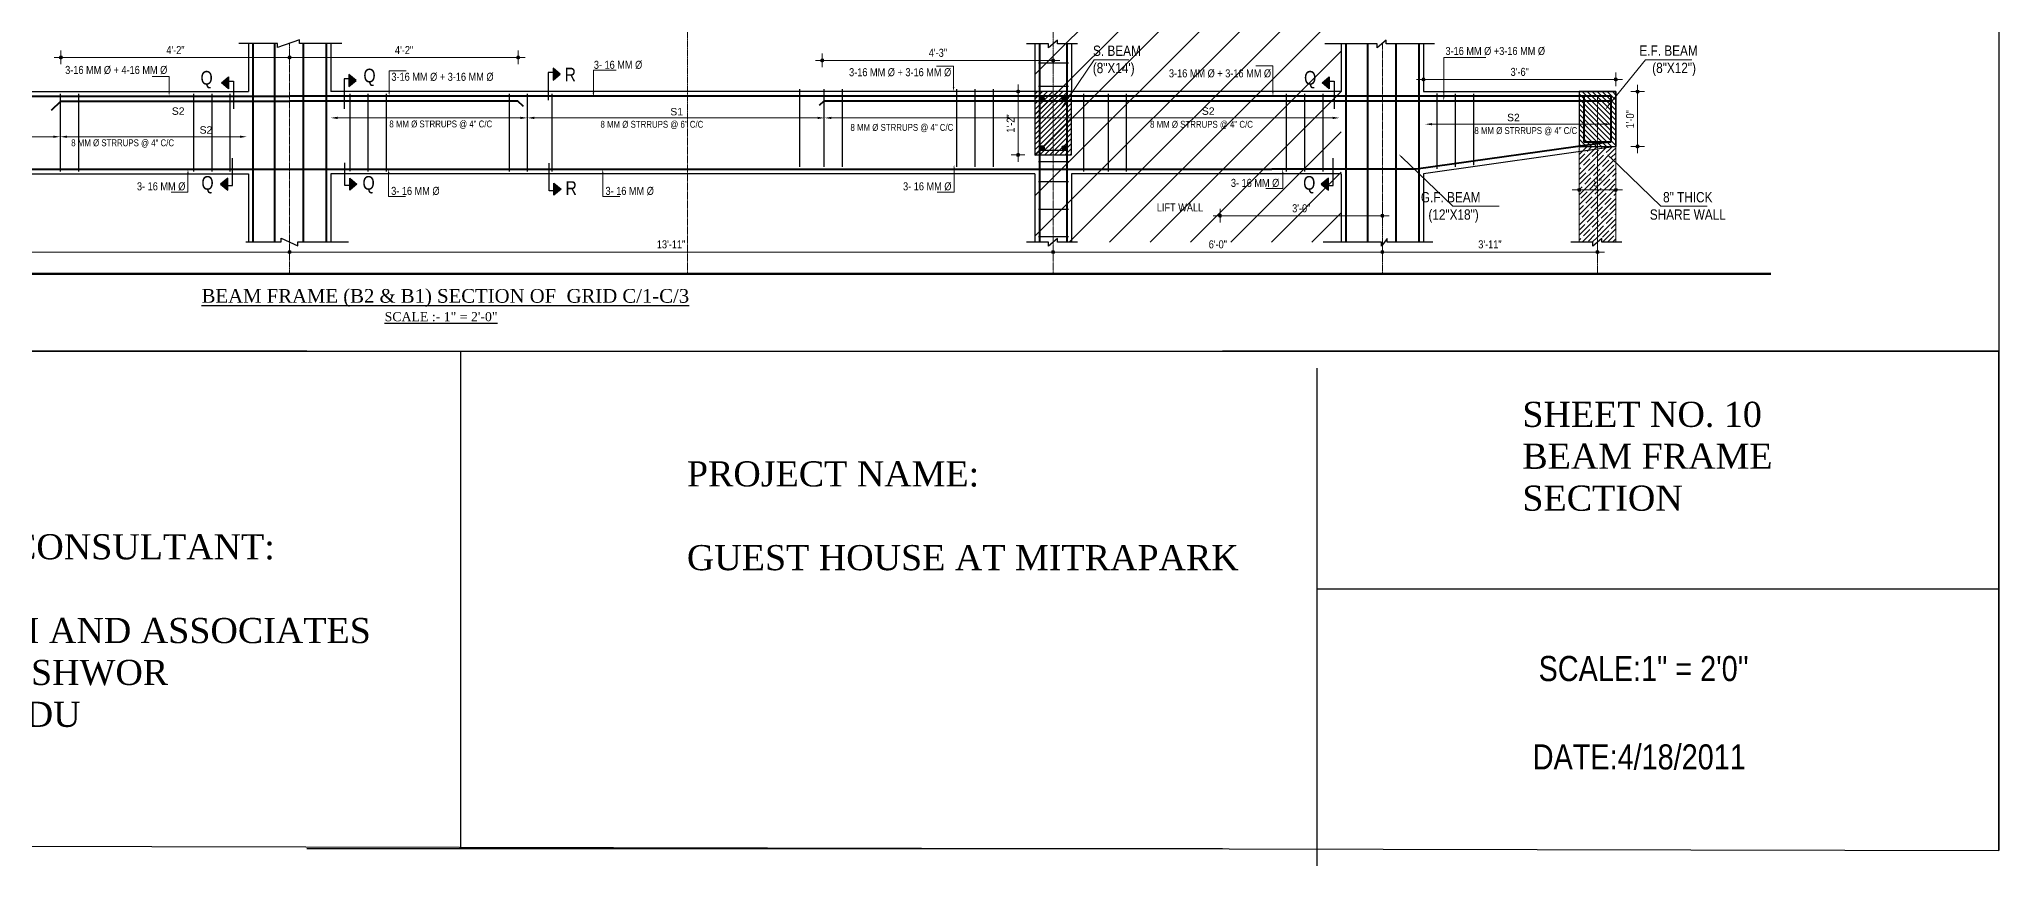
# Model space of a CAD drawing. Header units: inches. Extents: x 57837 to 133168, y 6972 to 27776.
# Drawn here: x 66768 to 68482, y 7829 to 8553 of the extents above; entities that cross this region are included whole.
import ezdxf

# ---------------------------------------------------------------- set-up
doc = ezdxf.new("R2010")
doc.units = ezdxf.units.IN
doc.header["$MEASUREMENT"] = 0
doc.linetypes.add('CENTER', pattern=[2, 1.25, -0.25, 0.25, -0.25])
doc.linetypes.add('CENTER2', pattern=[1.125, 0.75, -0.125, 0.125, -0.125])
for name, color, linetype, lineweight in [('CENTER', 9, 'CENTER', 5), ('DIM', 2, 'Continuous', 13), ('HACTH', 153, 'Continuous', 5), ('ROD', 1, 'Continuous', 40), ('STIRRUPS', 4, 'Continuous', 30)]:
    doc.layers.add(name, color=color, linetype=linetype, lineweight=lineweight)
for name, color, linetype in [('elevation', 3, 'Continuous'), ('text', 255, 'Continuous'), ('walls', 32, 'Continuous')]:
    doc.layers.add(name, color=color, linetype=linetype)
doc.styles.add('Arial', font='arial.ttf', dxfattribs={"height": 6.5})
doc.styles.get("Standard").update_dxf_attribs({"font": 'ARIALN.TTF', "height": 7})
doc.styles.add('style1', font='times.ttf', dxfattribs={"height": 8})

msp = doc.modelspace()

# ---------------------------------------------------------------- hatches: boundary and pattern name
at = {"lineweight": 13}
h = msp.add_hatch(color=256, dxfattribs=at)
edge = h.paths.add_edge_path()
edge.add_arc((66786.7, 8536.6), 1.42, 0, 360)
h = msp.add_hatch(color=256, dxfattribs=at)
edge = h.paths.add_edge_path()
edge.add_arc((66986.7, 8536.6), 1.42, 0, 360)
h = msp.add_hatch(color=256, dxfattribs=at)
edge = h.paths.add_edge_path()
edge.add_arc((66986.7, 8536.6), 1.42, 0, 360)
h = msp.add_hatch(color=256, dxfattribs=at)
edge = h.paths.add_edge_path()
edge.add_arc((67186.7, 8536.6), 1.42, 0, 360)
h = msp.add_hatch(color=256, dxfattribs=at)
edge = h.paths.add_edge_path()
edge.add_arc((67452.7, 8534), 1.42, 0, 360)
h = msp.add_hatch(color=256, dxfattribs=at)
edge = h.paths.add_edge_path()
edge.add_arc((67654.7, 8534), 1.42, 0, 360)
h = msp.add_hatch(color=256, dxfattribs=at)
edge = h.paths.add_edge_path()
edge.add_arc((67624, 8506.8), 1.42, 0, 360)
h = msp.add_hatch(color=256, dxfattribs=at)
edge = h.paths.add_edge_path()
edge.add_arc((67624, 8506.8), 1.42, 0, 360)
h = msp.add_hatch(color=256, dxfattribs=at)
edge = h.paths.add_edge_path()
edge.add_arc((67978.7, 8517.4), 1.42, 0, 360)
h = msp.add_hatch(color=256, dxfattribs=at)
edge = h.paths.add_edge_path()
edge.add_arc((68146.9, 8517.4), 1.42, 0, 360)
h = msp.add_hatch(color=256, dxfattribs=at)
edge = h.paths.add_edge_path()
edge.add_arc((68166, 8506.7), 1.42, 0, 360)
h = msp.add_hatch(color=256, dxfattribs=at)
edge = h.paths.add_edge_path()
edge.add_arc((67624, 8451.3), 1.42, 0, 360)
h = msp.add_hatch(color=256, dxfattribs=at)
edge = h.paths.add_edge_path()
edge.add_arc((67624, 8451.3), 1.42, 0, 360)
h = msp.add_hatch(color=256, dxfattribs=at)
edge = h.paths.add_edge_path()
edge.add_arc((68166, 8458.7), 1.42, 0, 360)
h = msp.add_hatch(color=256, dxfattribs=at)
edge = h.paths.add_edge_path()
edge.add_arc((68114.9, 8420.6), 1.42, 0, 360)
h = msp.add_hatch(color=256, dxfattribs=at)
edge = h.paths.add_edge_path()
edge.add_arc((68146.9, 8420.6), 1.42, 0, 360)
h = msp.add_hatch(color=256, dxfattribs=at)
edge = h.paths.add_edge_path()
edge.add_arc((67800.7, 8398), 1.42, 0, 360)
h = msp.add_hatch(color=256, dxfattribs=at)
edge = h.paths.add_edge_path()
edge.add_arc((67942.7, 8398), 1.42, 0, 360)
h = msp.add_hatch(color=256, dxfattribs=at)
edge = h.paths.add_edge_path()
edge.add_arc((66986.7, 8366.3), 1.42, 0, 360)
h = msp.add_hatch(color=256, dxfattribs=at)
edge = h.paths.add_edge_path()
edge.add_arc((66986.7, 8366.3), 1.42, 0, 360)
h = msp.add_hatch(color=256, dxfattribs=at)
edge = h.paths.add_edge_path()
edge.add_arc((67654.7, 8366.3), 1.42, 0, 360)
h = msp.add_hatch(color=256, dxfattribs=at)
edge = h.paths.add_edge_path()
edge.add_arc((67654.7, 8366.3), 1.42, 0, 360)
h = msp.add_hatch(color=256, dxfattribs=at)
edge = h.paths.add_edge_path()
edge.add_arc((67942.7, 8366.3), 1.42, 0, 360)
h = msp.add_hatch(color=256, dxfattribs=at)
edge = h.paths.add_edge_path()
edge.add_arc((67942.7, 8366.3), 1.42, 0, 360)
h = msp.add_hatch(color=256, dxfattribs=at)
edge = h.paths.add_edge_path()
edge.add_arc((68130.9, 8366.3), 1.42, 0, 360)
at = {"layer": 'HACTH'}
h = msp.add_hatch(color=1, dxfattribs=at)
edge = h.paths.add_edge_path()
edge.add_arc((67644.8, 8500.5), 2.08, 0, 360)
h = msp.add_hatch(color=1, dxfattribs=at)
edge = h.paths.add_edge_path()
edge.add_arc((67664.6, 8500.5), 2.08, 0, 360)
h = msp.add_hatch(color=1, dxfattribs=at)
edge = h.paths.add_edge_path()
edge.add_arc((67644.8, 8457.3), 2.08, 0, 360)
h = msp.add_hatch(color=1, dxfattribs=at)
edge = h.paths.add_edge_path()
edge.add_arc((67664.6, 8457.4), 2.08, 0, 360)
at = {"layer": 'text'}
for points in [[(67044.9, 8516.4), (67038.6, 8521.6), (67038.6, 8511.2)], [(67223.4, 8522), (67217.2, 8527.2), (67217.2, 8516.8)], [(66927.2, 8514.4), (66933.4, 8519.6), (66933.4, 8509.2)], [(67890, 8514.4), (67896.3, 8519.6), (67896.3, 8509.2)], [(66926.4, 8425.7), (66932.6, 8420.5), (66932.6, 8431)], [(67045.7, 8425.7), (67039.4, 8420.5), (67039.4, 8431)], [(67224.2, 8421.2), (67218, 8416), (67218, 8426.5)], [(67889.2, 8425.7), (67895.5, 8420.5), (67895.5, 8431)]]:
    msp.add_hatch(color=256, dxfattribs=at).paths.add_polyline_path(points)

# ---------------------------------------------------------------- linework, layer by layer
at = {"color": 1}
msp.add_line((68482, 9963.2), (68482, 7842.4), dxfattribs=at)
at = {"lineweight": 13}
for p, q in [((66786.7, 8530.6), (66786.7, 8542.6)), ((66986.7, 8542.6), (66986.7, 8530.6)), ((66986.7, 8530.6), (66986.7, 8542.6)), ((67186.7, 8542.6), (67186.7, 8530.6)), ((67452.7, 8528), (67452.7, 8540)), ((67654.7, 8540), (67654.7, 8528)), ((66792.7, 8536.6), (66780.7, 8536.6)), ((66980.7, 8536.6), (66992.7, 8536.6)), ((66992.7, 8536.6), (66980.7, 8536.6)), ((67180.7, 8536.6), (67192.7, 8536.6)), ((67458.7, 8534), (67446.7, 8534)), ((67648.7, 8534), (67660.7, 8534)), ((67978.7, 8511.4), (67978.7, 8523.4)), ((68146.9, 8523.4), (68146.9, 8511.4)), ((67618, 8506.8), (67630, 8506.8)), ((67618, 8506.8), (67630, 8506.8)), ((67624, 8500.8), (67624, 8512.8)), ((67624, 8500.8), (67624, 8512.8)), ((67984.7, 8517.4), (67972.7, 8517.4)), ((68140.9, 8517.4), (68152.9, 8517.4)), ((68160, 8506.7), (68172, 8506.7)), ((68166, 8500.7), (68166, 8512.7)), ((67624, 8457.3), (67624, 8445.3)), ((67624, 8457.3), (67624, 8445.3)), ((68172, 8458.7), (68160, 8458.7)), ((68166, 8464.7), (68166, 8452.7)), ((67630, 8451.3), (67618, 8451.3)), ((67630, 8451.3), (67618, 8451.3)), ((68120.9, 8420.6), (68108.9, 8420.6)), ((68114.9, 8414.6), (68114.9, 8426.6)), ((68140.9, 8420.6), (68152.9, 8420.6)), ((68146.9, 8426.6), (68146.9, 8414.6)), ((67800.7, 8392), (67800.7, 8404)), ((67942.7, 8404), (67942.7, 8392)), ((67806.7, 8398), (67794.7, 8398)), ((67936.7, 8398), (67948.7, 8398)), ((66980.7, 8366.3), (66992.7, 8366.3)), ((66992.7, 8366.3), (66980.7, 8366.3)), ((66986.7, 8372.3), (66986.7, 8360.3)), ((66986.7, 8360.3), (66986.7, 8372.3)), ((67660.7, 8366.3), (67648.7, 8366.3)), ((67648.7, 8366.3), (67660.7, 8366.3)), ((67654.7, 8360.3), (67654.7, 8372.3)), ((67654.7, 8372.3), (67654.7, 8360.3)), ((67936.7, 8366.3), (67948.7, 8366.3)), ((67948.7, 8366.3), (67936.7, 8366.3)), ((67942.7, 8372.3), (67942.7, 8360.3)), ((67942.7, 8360.3), (67942.7, 8372.3)), ((68124.9, 8366.3), (68136.9, 8366.3)), ((68130.9, 8372.3), (68130.9, 8360.3))]:
    msp.add_line(p, q, dxfattribs=at)
for p, q in [((66950.7, 8548.9), (66950.7, 8506.8)), ((66950.7, 8548.9), (66950.7, 8506.8)), ((67022.7, 8548.9), (67022.7, 8506.8)), ((67022.7, 8548.9), (67022.7, 8506.8)), ((67022.7, 8548.9), (67022.7, 8506.8)), ((67022.7, 8548.9), (67022.7, 8507.2)), ((67022.7, 8548.9), (67022.7, 8506.8)), ((67638.7, 8548.5), (67638.7, 8506.8)), ((67670.7, 8548.5), (67670.7, 8506.8)), ((67906.7, 8548.5), (67906.7, 8506.8)), ((67978.7, 8548.5), (67978.7, 8506.7)), ((67978.7, 8548.5), (67978.7, 8506.7)), ((67978.7, 8548.5), (67978.7, 8506.7)), ((66402.6, 8506.8), (66950.7, 8506.8)), ((67858.8, 8506.8), (67022.7, 8506.8)), ((67670.7, 8506.8), (67638.7, 8506.8)), ((67638.7, 8506.8), (67638.7, 8451.3)), ((67670.7, 8451.3), (67670.7, 8506.8)), ((67906.7, 8506.8), (67858.8, 8506.8)), ((67978.7, 8506.7), (68146.9, 8506.7)), ((68146.9, 8506.7), (68114.9, 8506.7)), ((68114.9, 8506.7), (68114.9, 8458.7)), ((68146.9, 8472.8), (68114.9, 8504.8)), ((68146.9, 8477.2), (68117.4, 8506.7)), ((68146.9, 8481.6), (68121.8, 8506.7)), ((68146.9, 8486), (68126.2, 8506.7)), ((68146.9, 8490.5), (68130.7, 8506.7)), ((68146.9, 8494.9), (68135.1, 8506.7)), ((68146.9, 8499.3), (68139.5, 8506.7)), ((68146.9, 8503.7), (68143.9, 8506.7)), ((68146.9, 8458.7), (68146.9, 8506.7)), ((68146.9, 8506.7), (68146.9, 8458.7)), ((68146.9, 8468.4), (68114.9, 8500.4)), ((68146.9, 8464), (68114.9, 8496)), ((68146.9, 8459.5), (68114.9, 8491.5)), ((68143.3, 8458.7), (68114.9, 8487.1)), ((68138.9, 8458.7), (68114.9, 8482.7)), ((68134.5, 8458.7), (68114.9, 8478.3)), ((68130.1, 8458.7), (68114.9, 8473.9)), ((68125.6, 8458.7), (68114.9, 8469.4)), ((68146.9, 8458.7), (67978.7, 8434.7)), ((68121.2, 8458.7), (68114.9, 8465)), ((68116.8, 8458.7), (68114.9, 8460.6)), ((68114.9, 8458.7), (68146.9, 8458.7)), ((66354.7, 8434.8), (66950.7, 8434.8)), ((66950.7, 8434.8), (66950.7, 8375.3)), ((66950.7, 8434.8), (66950.7, 8375.3)), ((66950.7, 8434.8), (66950.7, 8375.3)), ((67022.7, 8434.8), (67022.7, 8375.3)), ((67638.7, 8434.8), (67022.7, 8434.8)), ((67022.7, 8434.8), (67022.7, 8375.3)), ((67022.7, 8434.8), (67022.7, 8375.3)), ((67022.7, 8434.8), (67022.7, 8375.3)), ((67638.7, 8451.3), (67670.7, 8451.3)), ((67638.7, 8434.8), (67638.7, 8374.9)), ((67906.7, 8434.8), (67670.7, 8434.8)), ((67670.7, 8434.8), (67670.7, 8374.9)), ((67906.7, 8434.8), (67906.7, 8374.9)), ((67978.7, 8434.8), (67978.7, 8374.9)), ((68114.9, 8435.1), (68114.9, 8435.1)), ((68114.9, 8435.1), (68114.9, 8434.7)), ((68114.9, 8435.1), (68114.9, 8435.1)), ((68114.9, 8435.1), (68114.9, 8434.7)), ((68146.9, 8435.1), (68146.9, 8435.1)), ((68146.9, 8435.1), (68146.9, 8434.7)), ((65792, 8279.6), (68482, 8279.6)), ((67001.7, 8279.6), (66357.7, 8279.6)), ((67136.5, 7843.9), (67136.5, 8279.6)), ((68482, 8279.6), (67803, 8279.6)), ((67885.3, 8264.6), (67885.3, 7829)), ((68482, 7842.4), (68482, 8279.6)), ((68482, 8071.3), (67885.3, 8071.3)), ((68482, 7842.4), (68482, 8071.3)), ((65792, 7848.4), (68482, 7842.4)), ((67803, 7843.9), (67001.7, 7843.9))]:
    msp.add_line(p, q)
at = {"color": 6, "lineweight": 53}
msp.add_line((66087.5, 8347.2), (68282.5, 8347.2), dxfattribs=at)
at = {"lineweight": 13}
for centre in [(66786.7, 8536.6), (66986.7, 8536.6), (66986.7, 8536.6), (67186.7, 8536.6), (67452.7, 8534), (67654.7, 8534), (67624, 8506.8), (67624, 8506.8), (67978.7, 8517.4), (68146.9, 8517.4), (68166, 8506.7), (67624, 8451.3), (67624, 8451.3), (68166, 8458.7), (68114.9, 8420.6), (68146.9, 8420.6), (67800.7, 8398), (67942.7, 8398), (66986.7, 8366.3), (66986.7, 8366.3), (67654.7, 8366.3), (67654.7, 8366.3), (67942.7, 8366.3), (67942.7, 8366.3), (68130.9, 8366.3)]:
    msp.add_circle(centre, 1.42, dxfattribs=at)
at = {"layer": 'CENTER', "linetype": 'CENTER2', "lineweight": 5}
for p, q in [((67654.7, 8347.2), (67654.7, 9835.4)), ((67654.7, 8347.2), (67654.7, 9835.4)), ((67334.7, 8347.2), (67334.7, 9818.2)), ((66986.7, 8549.1), (66986.7, 8347.2)), ((67942.7, 8549), (67942.7, 8347.2)), ((68130.9, 8502), (68130.9, 8347.2))]:
    msp.add_line(p, q, dxfattribs=at)
at = {"layer": 'DIM'}
for p, q in [((66982.7, 8536.6), (66790.7, 8536.6)), ((67182.7, 8536.6), (66990.7, 8536.6)), ((67456.7, 8534), (67650.7, 8534)), ((68142.9, 8517.4), (67982.7, 8517.4)), ((67624, 8502.8), (67624, 8455.3)), ((67624, 8502.8), (67624, 8455.3)), ((68166, 8502.7), (68166, 8462.7)), ((68118.9, 8420.6), (68142.9, 8420.6)), ((67938.7, 8398), (67804.7, 8398)), ((66982.7, 8366.3), (66322.7, 8366.3)), ((66990.7, 8366.3), (67650.7, 8366.3)), ((67938.7, 8366.3), (67658.7, 8366.3)), ((67946.7, 8366.3), (68126.9, 8366.3))]:
    msp.add_line(p, q, dxfattribs=at)
at = {"layer": 'DIM', "ltscale": 3}
for p, q in [((67073.8, 8506.9), (67073.8, 8524.9)), ((67073.8, 8524.9), (67088.7, 8524.9)), ((67567.6, 8528.9), (67552.7, 8528.9)), ((67567.6, 8510.9), (67567.6, 8528.9)), ((67996.4, 8502.7), (67996.4, 8536.5)), ((67996.4, 8536.5), (68033.1, 8536.5)), ((67996.4, 8506.5), (67996.4, 8536.5)), ((67996.4, 8536.5), (68033.1, 8536.5)), ((66881.3, 8519.9), (66866.5, 8519.9)), ((66881.3, 8506.9), (66881.3, 8519.9)), ((67855.5, 8434.8), (67855.5, 8421.8)), ((67855.5, 8421.8), (67840.7, 8421.8))]:
    msp.add_line(p, q, dxfattribs=at)
at = {"layer": 'DIM', "lineweight": 13}
for p, q in [((67252.5, 8505.7), (67252.5, 8525.4)), ((67252.5, 8525.4), (67272.4, 8525.4)), ((67662.6, 8493), (67690.5, 8534.6)), ((67690.5, 8534.6), (67721, 8534.6)), ((68140.1, 8493.9), (68172.8, 8534.5)), ((68172.8, 8534.5), (68213.3, 8534.5)), ((67959.8, 8449.3), (68004.3, 8406.3)), ((68141.9, 8449.3), (68186.4, 8406.3)), ((68004.3, 8406.3), (68044.8, 8406.3)), ((68186.4, 8406.3), (68226.9, 8406.3))]:
    msp.add_line(p, q, dxfattribs=at)
at = {"layer": 'DIM', "ltscale": 3, "extrusion": (0, 0, -1)}
for p, q in [((67847, 8529.4), (67832.1, 8529.4)), ((67847, 8506.9), (67847, 8529.4)), ((66897.8, 8434.8), (66897.8, 8418.8)), ((67073.4, 8434.8), (67073.4, 8414.8)), ((67260.7, 8434.8), (67260.7, 8414.8)), ((67568, 8438.8), (67568, 8418.8)), ((66897.8, 8418.8), (66883, 8418.8)), ((67568, 8418.8), (67553.2, 8418.8)), ((67073.4, 8414.8), (67088.2, 8414.8)), ((67260.7, 8414.8), (67275.5, 8414.8))]:
    msp.add_line(p, q, dxfattribs=at)
at = {"layer": 'DIM', "lineweight": 9}
for p, q in [((67028.7, 8483.7), (67188.7, 8483.7)), ((67448.7, 8483.7), (67200.7, 8483.7)), ((67899.3, 8483.7), (67460.7, 8483.7)), ((67986.1, 8478.2), (68136.9, 8478.2)), ((66525.5, 8467.2), (66780, 8467.2)), ((66943.3, 8467.2), (66792, 8467.2))]:
    msp.add_line(p, q, dxfattribs=at)
at = {"layer": 'DIM', "ltscale": 3}
for points in [[(66882, 8506.9), (66881.3, 8502.9), (66880.7, 8506.9)], [(67074.5, 8506.9), (67073.8, 8502.9), (67073.2, 8506.9)], [(67568.3, 8510.9), (67567.6, 8506.9), (67566.9, 8510.9)], [(67997.1, 8506.5), (67996.5, 8502.5), (67995.8, 8506.5)], [(67997.1, 8502.7), (67996.4, 8498.7), (67995.8, 8502.7)], [(67854.9, 8434.8), (67855.5, 8438.8), (67856.2, 8434.8)]]:
    msp.add_solid(points, dxfattribs=at)
at = {"layer": 'DIM', "lineweight": 13}
for points in [[(67253.2, 8505.7), (67252.5, 8501.7), (67251.9, 8505.7)], [(67663.1, 8492.6), (67660.3, 8489.7), (67662, 8493.4)], [(68140.6, 8493.5), (68137.6, 8490.8), (68139.5, 8494.3)], [(67959.3, 8448.8), (67956.9, 8452), (67960.2, 8449.7)], [(68141.4, 8448.8), (68139, 8452), (68142.3, 8449.7)]]:
    msp.add_solid(points, dxfattribs=at)
at = {"layer": 'DIM', "ltscale": 3, "extrusion": (0, 0, -1)}
for points in [[(-67846.3, 8506.9), (-67847, 8502.9), (-67847.6, 8506.9)], [(-66898.5, 8434.8), (-66897.8, 8438.8), (-66897.2, 8434.8)], [(-67074.1, 8434.8), (-67073.4, 8438.8), (-67072.7, 8434.8)], [(-67261.4, 8434.8), (-67260.7, 8438.8), (-67260, 8434.8)], [(-67568.7, 8438.8), (-67568, 8442.8), (-67567.4, 8438.8)]]:
    msp.add_solid(points, dxfattribs=at)
at = {"layer": 'DIM'}
for points in [[(67028.7, 8484.7), (67028.7, 8482.7), (67022.7, 8483.7)], [(67188.7, 8484.7), (67188.7, 8482.7), (67194.7, 8483.7)], [(67200.7, 8484.7), (67200.7, 8482.7), (67194.7, 8483.7)], [(67448.7, 8484.7), (67448.7, 8482.7), (67454.7, 8483.7)], [(67460.7, 8484.7), (67460.7, 8482.7), (67454.7, 8483.7)], [(67899.3, 8484.7), (67899.3, 8482.7), (67905.3, 8483.7)], [(67986.1, 8479.2), (67986.1, 8477.2), (67980.1, 8478.2)], [(68136.9, 8479.2), (68136.9, 8477.2), (68142.9, 8478.2)], [(66780, 8468.2), (66780, 8466.2), (66786, 8467.2)], [(66792, 8468.2), (66792, 8466.2), (66786, 8467.2)], [(66943.3, 8468.2), (66943.3, 8466.2), (66949.3, 8467.2)]]:
    msp.add_solid(points, dxfattribs=at)
at = {"layer": 'elevation'}
for p, q in [((66950.7, 8548.9), (66950.7, 8507.2)), ((67022.7, 8548.9), (67022.7, 8507.2)), ((67978.7, 8548.5), (67978.7, 8507.2)), ((67978.7, 8548.5), (67978.7, 8506.7)), ((67018.7, 8505.2), (67018.7, 8465.2))]:
    msp.add_line(p, q, dxfattribs=at)
at = {"layer": 'HACTH'}
for p, q in [((67638.7, 8521.6), (67906.7, 8789.6)), ((67638.7, 8486.3), (67906.7, 8754.3)), ((67638.7, 8450.9), (67906.7, 8718.9)), ((67638.7, 8415.6), (67906.7, 8683.6)), ((67638.7, 8380.2), (67906.7, 8648.2)), ((67668.8, 8374.9), (67906.7, 8612.9)), ((67704.1, 8374.9), (67906.7, 8577.5)), ((67739.5, 8374.9), (67906.7, 8542.1)), ((67638.7, 8504.5), (67641.1, 8506.8)), ((67638.7, 8500), (67645.5, 8506.8)), ((67638.7, 8495.6), (67649.9, 8506.8)), ((67638.7, 8491.2), (67654.3, 8506.8)), ((67638.7, 8486.8), (67658.7, 8506.8)), ((67638.7, 8482.4), (67663.1, 8506.8)), ((67638.7, 8477.9), (67667.6, 8506.8)), ((67638.7, 8473.5), (67670.7, 8505.5)), ((67774.9, 8374.9), (67906.7, 8506.8)), ((67638.7, 8469.1), (67670.7, 8501.1)), ((67638.7, 8464.7), (67670.7, 8496.7)), ((67638.7, 8460.3), (67670.7, 8492.3)), ((67638.7, 8455.8), (67670.7, 8487.8)), ((67638.7, 8451.4), (67670.7, 8483.4)), ((67643, 8451.3), (67670.7, 8479)), ((67647.4, 8451.3), (67670.7, 8474.6)), ((67651.8, 8451.3), (67670.7, 8470.2)), ((67810.2, 8374.9), (67906.7, 8471.4)), ((67656.2, 8451.3), (67670.7, 8465.7)), ((67660.7, 8451.3), (67670.7, 8461.3)), ((67665.1, 8451.3), (67670.7, 8456.9)), ((67669.5, 8451.3), (67670.7, 8452.5)), ((68114.9, 8458.7), (68114.9, 8374.9)), ((68114.9, 8451.8), (68121.2, 8458.1)), ((68114.9, 8443), (68129.2, 8457.3)), ((68114.9, 8456.2), (68115.3, 8456.6)), ((68114.9, 8447.4), (68119.7, 8452.2)), ((68116.4, 8457.7), (68116.4, 8457.7)), ((68120.8, 8453.3), (68120.8, 8453.3)), ((68121.2, 8458.1), (68121.8, 8458.7)), ((68121.9, 8454.4), (68125.2, 8457.7)), ((68125.2, 8457.7), (68126.2, 8458.7)), ((68126.3, 8450), (68130.9, 8454.5)), ((68129.2, 8457.3), (68130.6, 8458.7)), ((68130.9, 8450.1), (68137.3, 8456.5)), ((68130.9, 8441.3), (68145.3, 8455.7)), ((68130.9, 8454.5), (68131.8, 8455.5)), ((68133, 8456.6), (68133, 8456.6)), ((68134.1, 8457.7), (68135.1, 8458.7)), ((68137.3, 8456.5), (68139.5, 8458.7)), ((68137.4, 8452.2), (68137.4, 8452.2)), ((68138.5, 8453.3), (68141.3, 8456.1)), ((68141.3, 8456.1), (68143.9, 8458.7)), ((68142.9, 8448.9), (68146.9, 8452.9)), ((68145.3, 8455.7), (68146.9, 8457.3)), ((68146.9, 8458.7), (68146.9, 8374.9)), ((67845.6, 8374.9), (67906.7, 8436.1)), ((68114.9, 8434.1), (68130.9, 8450.1)), ((68114.9, 8425.3), (68130.9, 8441.3)), ((68114.9, 8438.5), (68116.4, 8440)), ((68115.3, 8430.1), (68120.8, 8435.6)), ((68117.5, 8441.1), (68117.5, 8441.1)), ((68118.6, 8442.2), (68124.1, 8447.8)), ((68121.9, 8436.7), (68121.9, 8436.7)), ((68123, 8437.8), (68128.5, 8443.3)), ((68125.2, 8448.9), (68125.2, 8448.9)), ((68127.4, 8433.4), (68130.9, 8436.9)), ((68129.6, 8444.4), (68129.6, 8444.4)), ((68130.7, 8445.5), (68130.9, 8445.7)), ((68130.9, 8445.7), (68136.3, 8451.1)), ((68130.9, 8432.5), (68146.9, 8448.5)), ((68130.9, 8423.6), (68146.9, 8439.6)), ((68130.9, 8436.9), (68133, 8438.9)), ((68131.8, 8429), (68137.4, 8434.5)), ((68134.1, 8440), (68134.1, 8440)), ((68135.2, 8441.1), (68140.7, 8446.6)), ((68138.5, 8435.6), (68138.5, 8435.6)), ((68139.6, 8436.7), (68145.1, 8442.2)), ((68141.8, 8447.8), (68141.8, 8447.8)), ((68144, 8432.3), (68146.9, 8435.2)), ((68146.2, 8443.3), (68146.2, 8443.3)), ((68114.9, 8416.5), (68130.9, 8432.5)), ((68114.9, 8407.6), (68130.9, 8423.6)), ((68114.9, 8420.9), (68117.5, 8423.4)), ((68116.4, 8413.5), (68121.9, 8419)), ((68118.6, 8424.5), (68118.6, 8424.5)), ((68119.7, 8425.7), (68125.2, 8431.2)), ((68123, 8420.1), (68123, 8420.1)), ((68124.1, 8421.2), (68129.6, 8426.8)), ((68126.3, 8432.3), (68126.3, 8432.3)), ((68128.5, 8416.8), (68130.9, 8419.2)), ((68130.7, 8427.9), (68130.7, 8427.9)), ((68130.9, 8414.8), (68146.9, 8430.8)), ((68130.9, 8419.2), (68134.1, 8422.3)), ((68130.9, 8405.9), (68146.9, 8421.9)), ((68133, 8412.4), (68138.5, 8417.9)), ((68135.2, 8423.4), (68135.2, 8423.4)), ((68136.3, 8424.5), (68141.8, 8430.1)), ((68139.6, 8419), (68139.6, 8419)), ((68140.7, 8420.1), (68146.2, 8425.7)), ((68142.9, 8431.2), (68142.9, 8431.2)), ((68145.1, 8415.7), (68146.9, 8417.5)), ((67880.9, 8374.9), (67906.7, 8400.7)), ((68114.9, 8398.8), (68130.9, 8414.8)), ((68114.9, 8403.2), (68118.6, 8406.9)), ((68114.9, 8389.9), (68130.9, 8405.9)), ((68115.3, 8412.4), (68115.3, 8412.4)), ((68117.5, 8396.9), (68123, 8402.5)), ((68119.7, 8408), (68119.7, 8408)), ((68120.8, 8409.1), (68126.3, 8414.6)), ((68124.1, 8403.6), (68124.1, 8403.6)), ((68125.2, 8404.7), (68130.7, 8410.2)), ((68127.4, 8415.7), (68127.4, 8415.7)), ((68129.6, 8400.2), (68130.9, 8401.5)), ((68130.9, 8397.1), (68146.9, 8413.1)), ((68130.9, 8401.5), (68135.2, 8405.8)), ((68130.9, 8388.3), (68146.9, 8404.3)), ((68131.8, 8411.3), (68131.8, 8411.3)), ((68134.1, 8395.8), (68139.6, 8401.3)), ((68136.3, 8406.9), (68136.3, 8406.9)), ((68137.4, 8408), (68142.9, 8413.5)), ((68140.7, 8402.5), (68140.7, 8402.5)), ((68141.8, 8403.6), (68146.9, 8408.7)), ((68144, 8414.6), (68144, 8414.6)), ((68114.9, 8381.1), (68130.9, 8397.1)), ((68114.9, 8394.4), (68115.3, 8394.7)), ((68114.9, 8385.5), (68119.7, 8390.3)), ((68116.4, 8395.8), (68116.4, 8395.8)), ((68117.5, 8374.9), (68130.9, 8388.3)), ((68118.6, 8380.4), (68124.1, 8385.9)), ((68120.8, 8391.4), (68120.8, 8391.4)), ((68121.9, 8392.5), (68127.4, 8398)), ((68125.2, 8387), (68125.2, 8387)), ((68126.3, 8388.1), (68130.9, 8392.7)), ((68128.5, 8399.1), (68128.5, 8399.1)), ((68130.7, 8383.7), (68130.9, 8383.8)), ((68130.9, 8379.4), (68146.9, 8395.4)), ((68130.9, 8392.7), (68131.8, 8393.6)), ((68130.9, 8383.8), (68136.3, 8389.2)), ((68133, 8394.7), (68133, 8394.7)), ((68135.2, 8374.9), (68146.9, 8386.6)), ((68135.2, 8379.2), (68140.7, 8384.8)), ((68137.4, 8390.3), (68137.4, 8390.3)), ((68138.5, 8391.4), (68144, 8396.9)), ((68141.8, 8385.9), (68141.8, 8385.9)), ((68142.9, 8387), (68146.9, 8391)), ((68145.1, 8398), (68145.1, 8398)), ((68146.2, 8399.1), (68146.9, 8399.8)), ((68114.9, 8376.7), (68116.4, 8378.1)), ((68117.5, 8379.2), (68117.5, 8379.2)), ((68123, 8375.9), (68128.5, 8381.5)), ((68126.3, 8374.9), (68130.9, 8379.4)), ((68129.6, 8382.6), (68129.6, 8382.6)), ((68132.3, 8376.4), (68133, 8377)), ((68134.1, 8378.1), (68134.1, 8378.1)), ((68139.6, 8374.9), (68145.1, 8380.4)), ((68144, 8374.9), (68146.9, 8377.7)), ((68146.2, 8381.5), (68146.2, 8381.5))]:
    msp.add_line(p, q, dxfattribs=at)
at = {"layer": 'ROD'}
for p, q in [((66954.7, 8548.9), (66954.7, 8375.3)), ((66954.7, 8548.9), (66954.7, 8375.3)), ((66973.6, 8548.5), (66973.6, 8374.9)), ((66998.6, 8548.5), (66998.6, 8374.9)), ((67018.7, 8548.9), (67018.7, 8375.3)), ((67018.7, 8548.9), (67018.7, 8375.3)), ((67018.7, 8548.9), (67018.7, 8375.3)), ((67018.7, 8548.9), (67018.7, 8375.3)), ((67642.7, 8548.5), (67642.7, 8374.9)), ((67666.7, 8548.5), (67666.7, 8374.9)), ((67910.7, 8548.5), (67910.7, 8374.9)), ((67929.6, 8548.5), (67929.6, 8374.9)), ((67954.6, 8548.5), (67954.6, 8374.9)), ((67974.7, 8548.5), (67974.7, 8374.9)), ((66118.6, 8502.7), (66986.7, 8502.6)), ((66778.4, 8490.6), (66786.6, 8498.4)), ((66786.6, 8498.4), (66986.7, 8498.4)), ((67942.7, 8502.6), (66986.7, 8502.6)), ((67186.4, 8498.4), (66986.7, 8498.4)), ((67191.4, 8493.6), (67186.4, 8498.4)), ((67454.2, 8498.4), (67450.1, 8494.5)), ((67942.7, 8498.4), (67454.2, 8498.4)), ((68142.9, 8502.6), (67942.7, 8502.6)), ((68142.8, 8498.4), (67942.7, 8498.4)), ((68142.8, 8502.6), (67990.3, 8502.6)), ((68142.9, 8502.7), (68118.9, 8502.7)), ((68118.9, 8502.7), (68118.9, 8462.7)), ((68142.8, 8462.7), (68142.8, 8502.6)), ((68142.8, 8502.6), (68142.8, 8502.6)), ((68142.9, 8462.7), (68142.9, 8502.7)), ((68142.9, 8462.7), (67972.2, 8438.9)), ((68118.9, 8462.7), (68142.9, 8462.7)), ((66289.4, 8438.9), (66986.7, 8438.8)), ((66986.7, 8438.8), (67846.1, 8438.8)), ((67972.2, 8438.9), (67846.1, 8438.8))]:
    msp.add_line(p, q, dxfattribs=at)
at = {"layer": 'STIRRUPS'}
for p, q in [((67642, 8531.9), (67668, 8531.9)), ((66786, 8504.8), (66786, 8436.8)), ((66802, 8504.8), (66802, 8436.8)), ((66802, 8504.8), (66802, 8436.8)), ((66902.6, 8504.8), (66902.6, 8436.8)), ((66918.6, 8504.9), (66918.6, 8436.9)), ((66934.6, 8504.9), (66934.6, 8436.9)), ((67039.3, 8504.9), (67039.3, 8437)), ((67039.3, 8504.9), (67039.3, 8437)), ((67055.3, 8504.9), (67055.3, 8436.9)), ((67071.3, 8504.9), (67071.3, 8436.9)), ((67178.7, 8504.8), (67178.7, 8436.8)), ((67194.7, 8504.8), (67194.7, 8436.8)), ((67194.7, 8504.8), (67194.7, 8436.8)), ((67216.2, 8504.8), (67216.2, 8436.8)), ((67216.2, 8504.8), (67216.2, 8436.8)), ((67432.7, 8508.8), (67432.7, 8440.8)), ((67432.7, 8508.8), (67432.7, 8440.8)), ((67454.2, 8508.8), (67454.2, 8440.8)), ((67454.2, 8508.8), (67454.2, 8440.8)), ((67470.2, 8508.8), (67470.2, 8440.8)), ((67570.1, 8508.8), (67570.1, 8440.8)), ((67586.1, 8508.8), (67586.1, 8440.8)), ((67602.1, 8508.8), (67602.1, 8441)), ((67602.1, 8508.8), (67602.1, 8441)), ((67642, 8511.4), (67668, 8511.4)), ((67681.2, 8504.8), (67681.2, 8436.8)), ((67681.2, 8504.8), (67681.2, 8436.8)), ((67702.7, 8504.8), (67702.7, 8436.8)), ((67702.7, 8504.8), (67702.7, 8436.8)), ((67718.7, 8504.8), (67718.7, 8436.8)), ((67858.6, 8504.8), (67858.6, 8436.8)), ((67874.6, 8504.9), (67874.6, 8436.9)), ((67890.6, 8504.9), (67890.6, 8436.9)), ((67990.3, 8505.1), (67990.3, 8439)), ((68006.3, 8504.8), (68006.3, 8440.9)), ((68022.3, 8504.7), (68022.3, 8442.2)), ((67642.7, 8502.6), (67666.7, 8502.6)), ((67642.7, 8455.3), (67642.7, 8502.6)), ((67666.7, 8502.6), (67666.7, 8455.3)), ((67666.7, 8455.3), (67642.7, 8455.3)), ((67642, 8445.4), (67668, 8445.4)), ((67642, 8427.9), (67668, 8427.9)), ((67642, 8403.9), (67668, 8403.9)), ((67642, 8379.9), (67668, 8379.9))]:
    msp.add_line(p, q, dxfattribs=at)
at = {"layer": 'STIRRUPS', "color": 1}
for centre in [(67644.8, 8500.5), (67664.6, 8500.5), (67644.8, 8457.3), (67664.6, 8457.4)]:
    msp.add_circle(centre, 2.08, dxfattribs=at)
at = {"layer": 'text'}
for p, q in [((67044.9, 8516.4), (67038.6, 8521.6)), ((67038.6, 8521.6), (67038.6, 8511.2)), ((67214.9, 8523.4), (67212.9, 8523.4)), ((67212.9, 8523.4), (67212.9, 8499.2)), ((67217.2, 8523.4), (67214.9, 8523.4)), ((67223.4, 8522), (67217.2, 8527.2)), ((67217.2, 8527.2), (67217.2, 8516.8)), ((67217.2, 8516.8), (67223.4, 8522)), ((66927.2, 8514.4), (66933.4, 8519.6)), ((66933.4, 8509.2), (66927.2, 8514.4)), ((66933.4, 8519.6), (66933.4, 8509.2)), ((66933.4, 8515.8), (66935.7, 8515.8)), ((66935.7, 8515.8), (66937.7, 8515.8)), ((66937.7, 8515.8), (66937.7, 8491.5)), ((67036.4, 8517.8), (67034.4, 8517.8)), ((67034.4, 8517.8), (67034.4, 8491.5)), ((67038.6, 8517.8), (67036.4, 8517.8)), ((67038.6, 8511.2), (67044.9, 8516.4)), ((67890, 8514.4), (67896.3, 8519.6)), ((67896.3, 8509.2), (67890, 8514.4)), ((67896.3, 8519.6), (67896.3, 8509.2)), ((67896.3, 8515.8), (67898.5, 8515.8)), ((67898.5, 8515.8), (67900.5, 8515.8)), ((67900.5, 8515.8), (67900.5, 8491.5)), ((66936.9, 8424.4), (66936.9, 8448.6)), ((67035.2, 8424.4), (67035.2, 8444.3)), ((67213.7, 8419.9), (67213.7, 8444.1)), ((67899.7, 8424.4), (67899.7, 8448.6)), ((66932.6, 8431), (66926.4, 8425.7)), ((66926.4, 8425.7), (66932.6, 8420.5)), ((66932.6, 8420.5), (66932.6, 8431)), ((66932.6, 8424.4), (66934.9, 8424.4)), ((66934.9, 8424.4), (66936.9, 8424.4)), ((67037.2, 8424.4), (67035.2, 8424.4)), ((67039.4, 8424.4), (67037.2, 8424.4)), ((67039.4, 8420.5), (67039.4, 8431)), ((67039.4, 8431), (67045.7, 8425.7)), ((67045.7, 8425.7), (67039.4, 8420.5)), ((67215.7, 8419.9), (67213.7, 8419.9)), ((67218, 8419.9), (67215.7, 8419.9)), ((67218, 8416), (67218, 8426.5)), ((67218, 8426.5), (67224.2, 8421.2)), ((67224.2, 8421.2), (67218, 8416)), ((67895.5, 8431), (67889.2, 8425.7)), ((67889.2, 8425.7), (67895.5, 8420.5)), ((67895.5, 8420.5), (67895.5, 8431)), ((67895.5, 8424.4), (67897.7, 8424.4)), ((67897.7, 8424.4), (67899.7, 8424.4))]:
    msp.add_line(p, q, dxfattribs=at)
at = {"layer": 'walls', "color": 6}
for p, q in [((66976.3, 8548.9), (66942.3, 8548.9)), ((66995.3, 8552.1), (66976.3, 8545.4)), ((66976.3, 8545.4), (66976.3, 8548.9)), ((66995.3, 8548.9), (66995.3, 8552.1)), ((67032.4, 8548.9), (66995.3, 8548.9)), ((67650.6, 8548.5), (67631.3, 8548.5)), ((67658.4, 8551.8), (67650.6, 8545)), ((67650.6, 8545), (67650.6, 8548.5)), ((67658.4, 8548.5), (67658.4, 8551.8)), ((67675.9, 8548.5), (67658.4, 8548.5)), ((67938.1, 8548.5), (67892.3, 8548.5)), ((67945.9, 8551.8), (67938.1, 8545)), ((67938.1, 8545), (67938.1, 8548.5)), ((67945.9, 8548.5), (67945.9, 8551.8)), ((67988.4, 8548.5), (67945.9, 8548.5)), ((66948.4, 8375.3), (66979.4, 8375.3)), ((66979.4, 8375.3), (66979.4, 8378.5)), ((66979.4, 8378.5), (66994, 8371.7)), ((66994, 8371.7), (66994, 8375.3)), ((66994, 8375.3), (67038.4, 8375.3)), ((67650.6, 8374.9), (67631.3, 8374.9)), ((67658.4, 8378.2), (67650.6, 8371.4)), ((67650.6, 8371.4), (67650.6, 8374.9)), ((67658.4, 8374.9), (67658.4, 8378.2)), ((67675.9, 8374.9), (67658.4, 8374.9)), ((67942.1, 8374.9), (67891, 8374.9)), ((67946.9, 8378.2), (67942.1, 8371.4)), ((67942.1, 8371.4), (67942.1, 8374.9)), ((67946.9, 8374.9), (67946.9, 8378.2)), ((67987, 8374.9), (67946.9, 8374.9)), ((68126.8, 8374.9), (68107.5, 8374.9)), ((68134.6, 8378.1), (68126.8, 8371.3)), ((68126.8, 8371.3), (68126.8, 8374.9)), ((68134.6, 8374.9), (68134.6, 8378.1)), ((68152.1, 8374.9), (68134.6, 8374.9))]:
    msp.add_line(p, q, dxfattribs=at)

# ---------------------------------------------------------------- texts
at = {"char_height": 22, "attachment_point": 1}
for s, insert, width in [('{\\fTimes New Roman|b0|i0|c0|p18;SHEET NO. 10\\PBEAM FRAME SECTION}', (68065.2, 8235.2), 262.338), ('{\\fTimes New Roman|b0|i0|c0|p18;PROJECT NAME:\\P\\PGUEST HOUSE AT MITRAPARK}', (67334.3, 8183.1), 773.333), ('{\\fTimes New Roman|b0|i0|c0|p18;NAME OF CONSULTANT:\\P\\PSUJEET RAI AND ASSOCIATES\\PNEW BANESHWOR\\PKATHMANDU}', (66586.1, 8119.3), 733.029), ('SCALE:1" = 2\'0\'\'', (68079.4, 8012.7), 189.858), ('DATE:4/18/2011', (68074.3, 7935.3), 189.858)]:
    msp.add_mtext(s, dxfattribs=dict(at, insert=insert, width=width))
at = {"layer": 'DIM'}
for s, p in [('4\'-2"', (66878.9, 8539.6)), ('4\'-2"', (67078.9, 8539.6)), ('4\'-3"', (67545.9, 8537.2)), ('3\'-6"', (68054.9, 8520.5)), ('8"', (68127.3, 8423.7)), ('3\'-0"', (67863.8, 8401.1)), ('13\'-11"', (67308, 8369.5)), ('6\'-0"', (67790.8, 8369.5)), ('3\'-11"', (68026.6, 8369.5))]:
    msp.add_text(s, height=7, dxfattribs=at).set_placement(p)
at = {"layer": 'DIM', "style": 'Arial'}
for s, p in [('S2', (66883.7, 8486.4)), ('S1', (67319.8, 8485.9)), ('S2', (67784.8, 8486.4)), ('S2', (68051.8, 8480.8)), ('S2', (66908, 8469.9))]:
    msp.add_text(s, height=6.5, dxfattribs=at).set_placement(p)
at = {"layer": 'DIM'}
for s, p in [('1\'-2"', (67621, 8470.8)), ('1\'-2"', (67621, 8470.8)), ('1\'-0"', (68162.9, 8474.5))]:
    msp.add_text(s, height=7, rotation=90, dxfattribs=at).set_placement(p)
at = {"layer": 'text'}
for s, height, p in [('S. BEAM', 9, (67689.6, 8538)), ('3-16 MM Ø +3-16 MM Ø', 7, (67997.9, 8538.8)), ('E.F. BEAM', 9, (68167.6, 8538.1)), ('3-16 MM Ø + 4-16 MM Ø', 7, (66790.4, 8522.2)), ('Q', 12, (66908.8, 8512.8)), ('Q', 12, (67051.3, 8514.8)), ('3-16 MM Ø + 3-16 MM Ø', 7, (67075.8, 8516.2)), ('R', 12, (67227.3, 8515.6)), ('3- 16 MM Ø', 7, (67252.9, 8526.7)), ('3-16 MM Ø + 3-16 MM Ø', 7, (67476.2, 8520.2)), ('(8"X14\')', 9, (67689.4, 8522.9)), ('3-16 MM Ø + 3-16 MM Ø', 7, (67756, 8519.2)), ('Q', 12, (67874.2, 8512.8)), ('(8"X12")', 9, (68178.8, 8523)), ('8 MM Ø STRRUPS @ 4" C/C', 6, (67074, 8475.4)), ('8 MM Ø STRRUPS @ 6" C/C', 6, (67258.7, 8475.1)), ('8 MM Ø STRRUPS @ 4" C/C', 6, (67477.4, 8472.4)), ('8 MM Ø STRRUPS @ 4" C/C', 6, (67739.5, 8475.1)), ('8 MM Ø STRRUPS @ 4" C/C', 6, (68023.2, 8469.6)), ('8 MM Ø STRRUPS @ 4" C/C', 6, (66795.7, 8458.9)), ('3- 16 MM Ø', 7, (66853.2, 8420.3)), ('Q', 12, (66909.6, 8420.8)), ('Q', 12, (67050.5, 8420.8)), ('3- 16 MM Ø', 7, (67075.6, 8416.3)), ('R', 12, (67228.1, 8416.3)), ('3- 16 MM Ø', 7, (67263.1, 8416.3)), ('3- 16 MM Ø', 7, (67523.4, 8420.3)), ('3- 16 MM Ø', 7, (67810.2, 8423.3)), ('Q', 12, (67873.4, 8420.8)), ('G.F. BEAM', 9, (67976.4, 8409.8)), ('8" THICK', 9, (68188.3, 8409.8)), ('LIFT WALL', 7, (67745.4, 8401.8)), ('(12"X18")', 9, (67983, 8394.6)), ('SHARE WALL', 9, (68176.7, 8394.6))]:
    msp.add_text(s, height=height, dxfattribs=at).set_placement(p)
at = {"layer": 'text', "style": 'style1'}
for s, height, p in [('%%UBEAM FRAME (B2 & B1) SECTION OF  GRID C/1-C/3', 12, (66909.8, 8321.9)), ('%%USCALE :- 1" = 2\'-0"', 8, (67069.9, 8305.7))]:
    msp.add_text(s, height=height, dxfattribs=at).set_placement(p)

doc.saveas('drawing.dxf')
